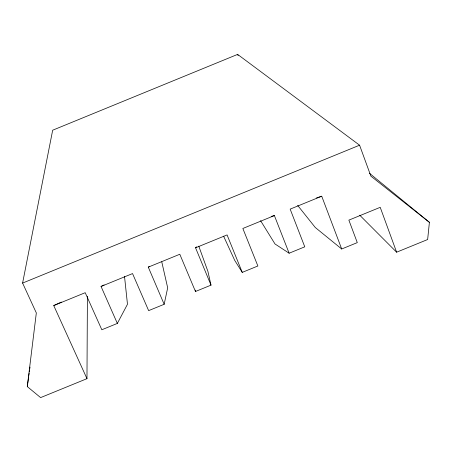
<?xml version="1.0" encoding="UTF-8"?>
<svg xmlns="http://www.w3.org/2000/svg" width="452" height="452" viewBox="0 0 452 452"><rect width="100%" height="100%" fill="white"/><g stroke="black" fill="none" stroke-linecap="round" stroke-linejoin="round"><path stroke-width="0.68" d="M359.73 215.197L396.619 252.199L427.643 239.526L429.4 222.327L370.872 176.122L359.583 145.199L237.616 54.398L52.675 130.21L22.6 283.071L36.324 312.925L27.289 386.601L40.612 397.602L86.97 378.669L87.411 296.246M27.289 386.601L28.657 376.832M28.855 375.442L29.148 373.346M29.346 371.951L29.634 369.86M29.832 368.465L30.03 367.069M86.97 378.669L53.743 305.569L85.219 292.693L101.83 329.762L117.345 323.423L101.05 286.455L132.543 273.579L148.64 310.631L164.161 304.292L167.681 287.828L161.754 261.81M117.345 323.423L127.475 304.264L124.503 276.245M164.161 304.292L148.29 267.138L179.8 254.256L195.473 291.495L211.005 285.144L195.558 247.809L196.434 246.764M148.29 267.138L149.51 266.443M101.05 286.455L104.113 284.929M53.743 305.569L61.353 302.066M22.6 283.071L359.583 145.199M195.558 247.809L227.079 234.921L242.249 272.381L257.872 265.991L242.848 228.475L274.387 215.576L289.133 253.216L304.767 246.826L290.161 209.123L321.722 196.219L341.695 248.99L357.283 242.617L348.865 220.13L380.217 207.321L396.619 252.199M316.479 197.925L321.722 196.219M271.194 216.423L274.387 215.576M289.133 253.216L274.997 243.961L260.572 220.655M341.695 248.99L315.276 227.497L297.687 205.434M369.482 173.285L429.4 222.327M242.249 272.381L234.741 260.414L223.599 236.176M237.616 54.398L238.114 55.686M198.767 246.148L207.909 271.381L211.005 285.144M195.388 290.099L195.473 291.495"/></g></svg>
